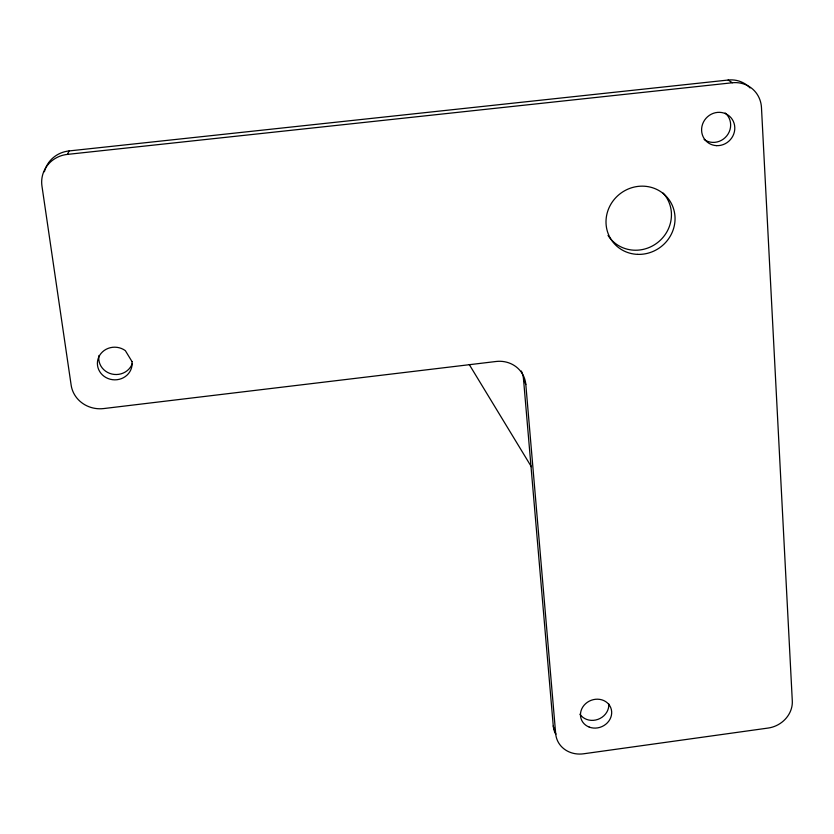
<?xml version="1.0" encoding="UTF-8"?>
<svg xmlns="http://www.w3.org/2000/svg" width="834" height="834" viewBox="0 0 834 834"><rect width="100%" height="100%" fill="white"/><g stroke="black" fill="none" stroke-linecap="round" stroke-linejoin="round"><path stroke-width="1.25" d="M728.165 80.033L732.315 82.764A28.523 27.053 -48.8 0 1 761.473 107.586L792.3 700.977A26.125 23.237 -27.8 0 1 768.156 728.051L583.612 753.79A26.375 23.633 -21.6 0 1 555.684 733.701L525.816 384.464A27.73 26.167 -22.6 0 0 496.094 361.487L103.677 408.566A28.929 27.115 3.2 0 1 71.151 385.162L41.961 186.086A29.836 28.45 14.8 0 1 67.418 154.394L69.086 150.933L728.165 80.033A28.283 26.834 -49 0 1 748.035 86.038M67.418 154.394L732.315 82.764M469.25 364.521L531.352 466.727M521.344 371.026A27.501 25.969 -22.5 0 1 523.523 379.241L525.816 384.464M523.523 379.241L553.255 725.914L555.684 733.701M555.809 734.337A26.167 23.477 -21.6 0 1 553.255 725.914M663.155 193.102A34.861 33.204 -38.2 0 1 657.4 242.746A34.861 33.204 -38.2 0 1 608.028 235.428M132.335 363.436A17.212 16.2 3.3 0 1 111.85 374.028A17.212 16.2 3.3 0 1 99.006 355.482M725.163 112.986A16.92 16.075 -47.3 0 1 726.852 135.775A16.92 16.075 -47.3 0 1 704.115 139.455M608.778 703.927A15.721 14.126 -22.3 0 1 597.936 719.377A15.721 14.126 -22.3 0 1 579.974 714.227M44.4 171.741A29.576 28.21 15 0 1 69.086 150.933M748.734 86.653A28.283 26.834 -49 0 1 750.058 87.956M131.97 361.518L125.35 350.645A17.368 16.326 3.2 0 0 98.725 357.14A17.368 16.326 3.2 0 0 112.465 379.689A17.368 16.326 3.2 0 0 131.97 361.518M637.624 254.37A35.164 33.475 -38.1 0 0 671.766 204.278A35.164 33.475 -38.1 0 0 612.177 202.151A35.164 33.475 -38.1 0 0 637.624 254.37M716.677 145.648A17.076 16.211 -47.2 0 0 733.274 121.222A17.076 16.211 -47.2 0 0 704.626 120.086A17.076 16.211 -47.2 0 0 716.677 145.648M589.252 727.102A15.846 14.22 -22.3 0 0 611.656 711.538A15.846 14.22 -22.3 0 0 587.334 702.311A15.846 14.22 -22.3 0 0 589.252 727.102"/></g></svg>
